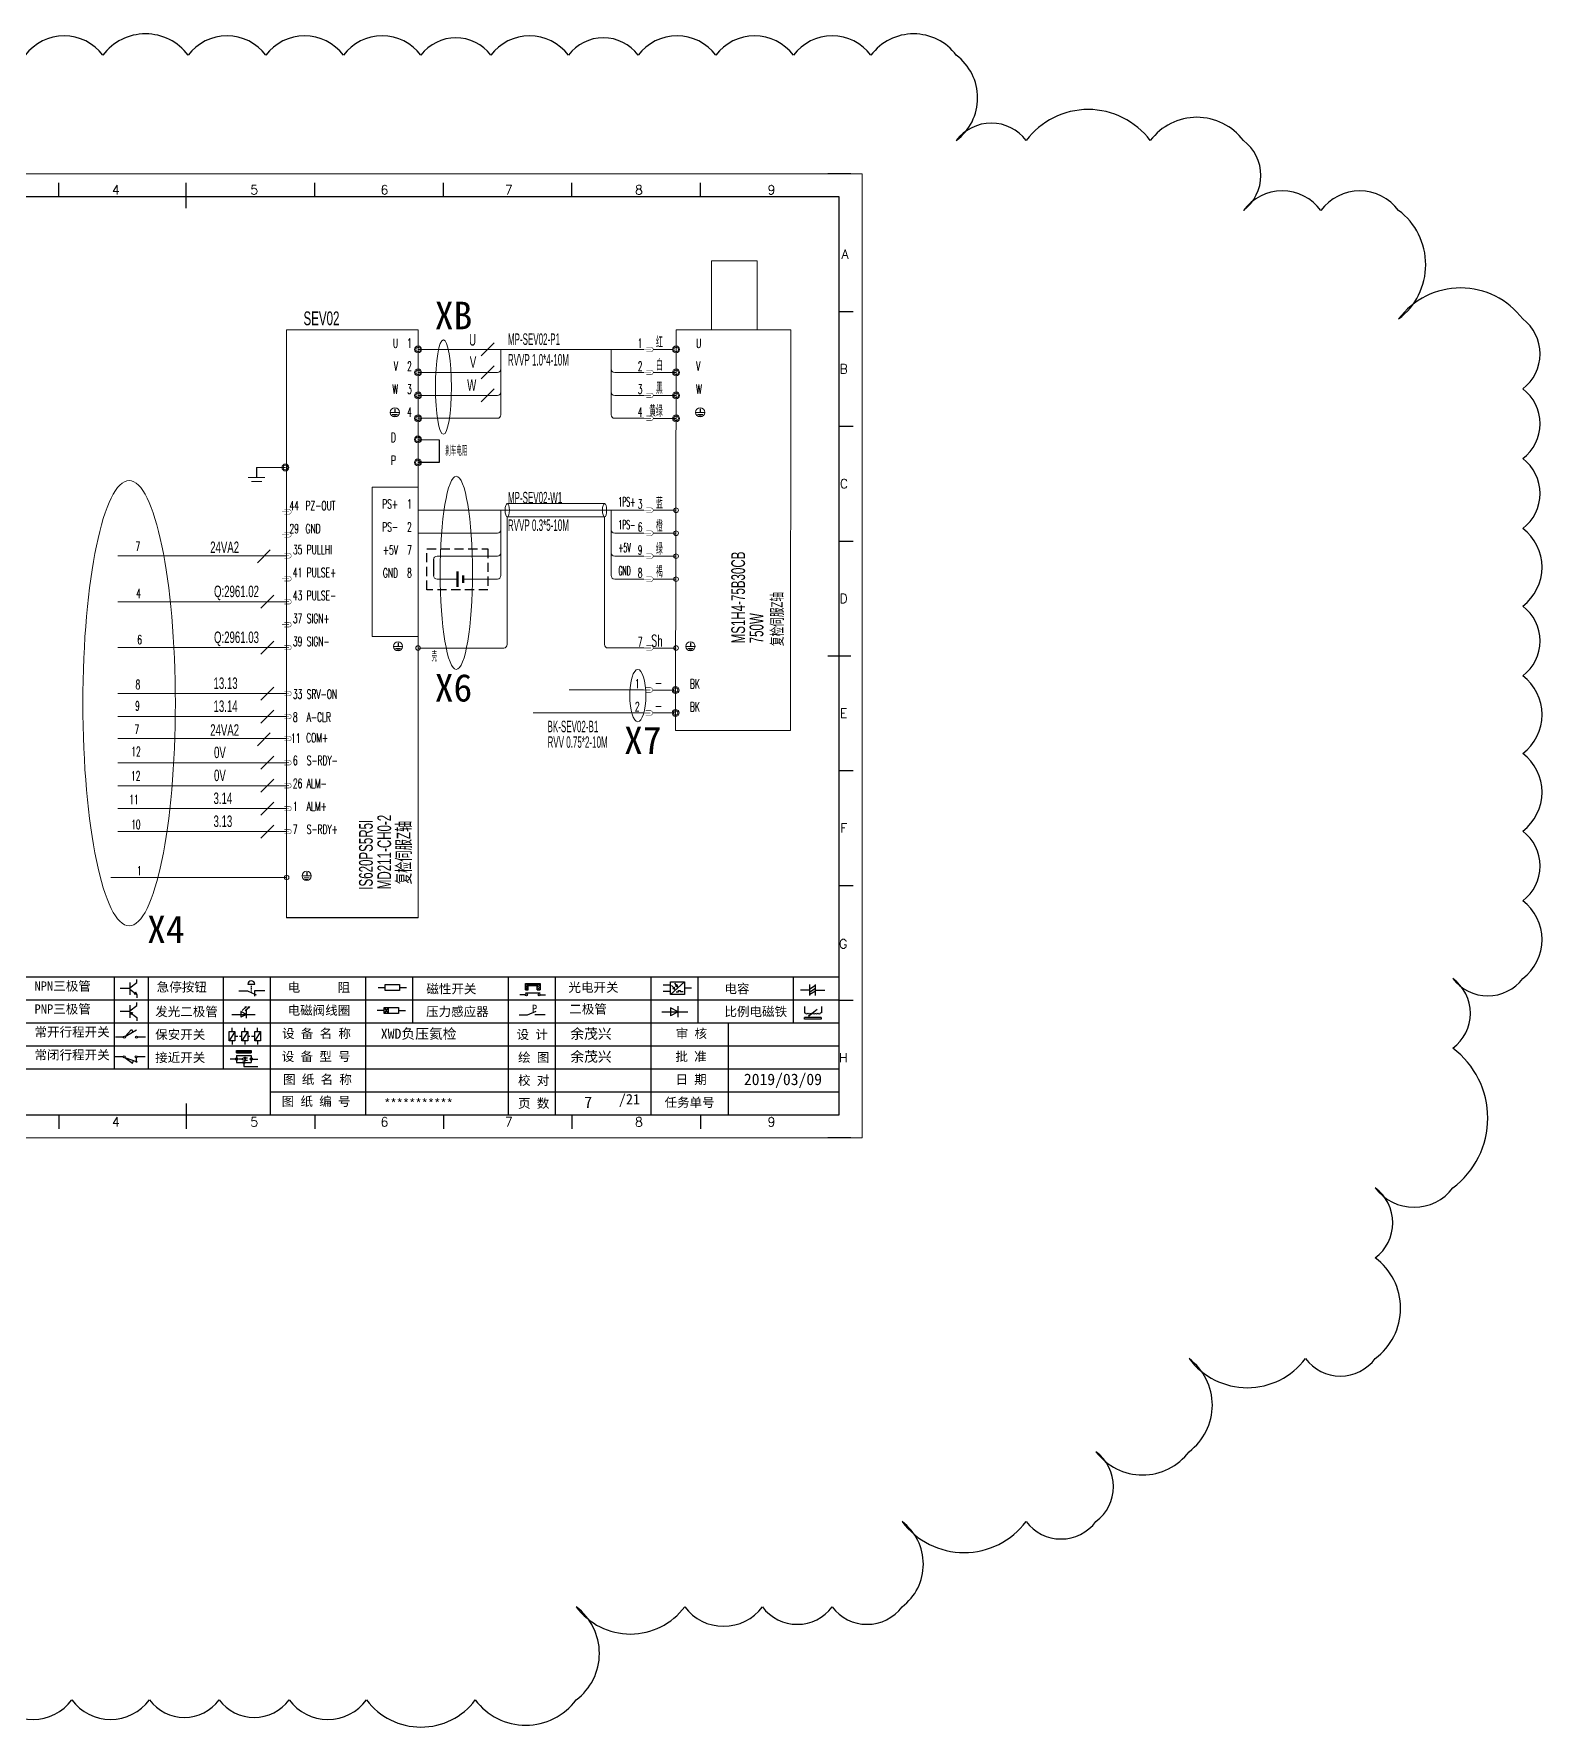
# Model space of a CAD drawing. Header units: millimetres. Extents: x -300 to 54435, y -106 to 60527.
# Drawn here: x 3381.3 to 3709.8, y -7.2 to 361.6 of the extents above; entities that cross this region are included whole.
import ezdxf
from ezdxf.enums import TextEntityAlignment as Align

# ---------------------------------------------------------------- set-up
doc = ezdxf.new("R2010")
doc.units = ezdxf.units.MM
doc.linetypes.add('DASHED', pattern=[0.75, 0.5, -0.25])
doc.layers.add('AE_BOR', color=1, linetype='Continuous')
doc.layers.add('Dimension', color=3, linetype='Continuous', lineweight=13)
doc.styles.get("Standard").update_dxf_attribs({"font": ''})
doc.styles.add('WD', font='romans.shx', dxfattribs={"width": 0.8, "bigfont": 'gbcbig.shx'})
doc.styles.add('样式 8', font='arial.ttf', dxfattribs={"width": 0.6, "height": 2.5})
doc.styles.add('汉字', font='')
doc.styles.get('Standard').set_extended_font_data('SimSun')
doc.styles.get('汉字').set_extended_font_data('新宋体')

# ---------------------------------------------------------------- blocks, each defined once
blk = doc.blocks.new('磁性开关')
at = {"linetype": 'ByBlock'}
h = blk.add_hatch(dxfattribs=at)
h.set_pattern_fill('ANSI31', color=256, scale=0.1, style=0)
h.paths.add_polyline_path([(-1910.88, -776.69), (-1910.88, -775.29), (-1907.69, -775.29), (-1907.69, -776.69), (-1908.31, -776.69), (-1908.31, -775.79), (-1910.25, -775.79), (-1910.25, -776.69)])
for p, q in [((-1910.91, -777.81), (-1912.09, -777.81)), ((-1910.88, -776.69), (-1910.88, -775.29)), ((-1910.88, -775.29), (-1907.69, -775.29)), ((-1910.88, -776.69), (-1910.25, -776.69)), ((-1910.88, -777.39), (-1907.69, -777.39)), ((-1910.25, -776.69), (-1910.25, -775.79)), ((-1910.25, -775.79), (-1908.31, -775.79)), ((-1908.31, -776.69), (-1908.31, -775.79)), ((-1908.31, -776.69), (-1907.69, -776.69)), ((-1907.69, -775.29), (-1907.69, -776.69)), ((-1907.66, -777.81), (-1906.48, -777.81))]:
    blk.add_line(p, q, dxfattribs=at)
for centre in [(-1910.68, -777.81), (-1907.88, -777.81)]:
    blk.add_circle(centre, 0.225, dxfattribs=at)
blk = doc.blocks.new('光电开关')
at = {"linetype": 'ByBlock'}
h = blk.add_hatch(dxfattribs=at)
h.set_pattern_fill('ANSI31', color=256, scale=0.01, style=0)
h.set_pattern_definition([(45, (0.172267, 0), (-0.0224506403, 0.0224506403), [])])
h.paths.add_polyline_path([(-1882.44, -776.34), (-1882.5, -775.91), (-1882.68, -776.07)])
h.paths.add_polyline_path([(-1882.86, -776.23), (-1882.44, -776.34), (-1882.68, -776.07)])
h.paths.add_polyline_path([(-1883.05, -776.88), (-1883.11, -776.45), (-1883.29, -776.61)])
h.paths.add_polyline_path([(-1883.47, -776.77), (-1883.05, -776.88), (-1883.29, -776.61)])
for p, q in [((-1884.01, -775.96), (-1885.56, -775.96)), ((-1884.01, -777.39), (-1885.56, -777.39)), ((-1880.91, -775.3), (-1884.01, -778.05)), ((-1883.75, -776.09), (-1883.05, -776.88)), ((-1883.11, -776.45), (-1883.47, -776.77)), ((-1883.05, -776.88), (-1883.47, -776.77)), ((-1883.14, -775.55), (-1882.44, -776.34)), ((-1883.05, -776.88), (-1883.11, -776.45)), ((-1882.5, -775.91), (-1882.86, -776.23)), ((-1882.44, -776.34), (-1882.86, -776.23)), ((-1882.78, -777.47), (-1882.23, -777.47)), ((-1882.44, -776.34), (-1882.5, -775.91)), ((-1882.23, -777.47), (-1882.23, -777.14)), ((-1882.23, -777.14), (-1881.78, -777.14)), ((-1881.78, -777.47), (-1881.78, -777.14)), ((-1881.23, -777.47), (-1881.78, -777.47)), ((-1879.37, -776.67), (-1880.91, -776.67))]:
    blk.add_line(p, q, dxfattribs=at)
blk.add_lwpolyline([(-1884.01, -775.3), (-1880.91, -775.3), (-1880.91, -778.05), (-1884.01, -778.05)], close=True, dxfattribs=at)
blk = doc.blocks.new('电磁阀线圈')
at = {"linetype": 'ByBlock'}
for p, q in [((-1854.61, -796.54), (-1856.17, -796.54)), ((-1854.61, -795.92), (-1853.75, -797.16)), ((-1853.75, -795.92), (-1854.61, -797.16)), ((-1853.75, -795.92), (-1853.75, -797.16)), ((-1851.53, -796.54), (-1849.97, -796.54))]:
    blk.add_line(p, q, dxfattribs=at)
blk.add_lwpolyline([(-1854.61, -795.92), (-1851.53, -795.92), (-1851.53, -797.16), (-1854.61, -797.16)], close=True, dxfattribs=at)
blk = doc.blocks.new('压力感应器')
at = {"linetype": 'ByBlock'}
for p, q in [((-1817.44, -777.73), (-1815.59, -777.73)), ((-1815.59, -777.73), (-1813.71, -776.93)), ((-1811.78, -777.73), (-1814.05, -777.73))]:
    blk.add_line(p, q, dxfattribs=at)
at = {"linetype": 'ByBlock', "insert": (-1814.65, -775.48), "char_height": 1.68, "width": 1.2242, "attachment_point": 1}
blk.add_mtext('{\\fNSimSun|b0|i0|c134|p49;P}', dxfattribs=at)
blk = doc.blocks.new('二极管')
at = {"linetype": 'ByBlock'}
for p, q in [((-1787.52, -776.77), (-1781.92, -776.77)), ((-1783.97, -776.77), (-1785.69, -775.9)), ((-1785.69, -775.9), (-1785.69, -777.65)), ((-1783.97, -776.77), (-1785.69, -777.65)), ((-1783.97, -777.99), (-1783.97, -775.56))]:
    blk.add_line(p, q, dxfattribs=at)
blk = doc.blocks.new('NPN三极管')
at = {"linetype": 'ByBlock'}
for p, q in [((-1785.73, -780.61), (-1785.73, -783.32)), ((-1785.73, -781.82), (-1784.15, -780.66)), ((-1784.15, -780.66), (-1784.15, -779.98)), ((-1785.73, -781.97), (-1787.81, -781.97)), ((-1785.73, -782.11), (-1784.15, -783.27)), ((-1784.41, -782.73), (-1784.74, -783.18)), ((-1784.15, -783.27), (-1784.74, -783.18)), ((-1784.15, -783.27), (-1784.41, -782.73)), ((-1784.15, -783.27), (-1784.15, -783.96))]:
    blk.add_line(p, q, dxfattribs=at)
blk = doc.blocks.new('PNP三极管')
at = {"linetype": 'ByBlock'}
for p, q in [((-1784.9, -785.38), (-1784.9, -788.09)), ((-1784.9, -786.59), (-1783.32, -785.43)), ((-1783.32, -785.43), (-1783.32, -784.75)), ((-1784.9, -786.74), (-1786.98, -786.74)), ((-1784.9, -786.88), (-1783.32, -788.04)), ((-1784.9, -786.88), (-1784.31, -786.97)), ((-1784.9, -786.88), (-1784.64, -787.42)), ((-1784.31, -786.97), (-1784.64, -787.42)), ((-1783.32, -788.04), (-1783.32, -788.73))]:
    blk.add_line(p, q, dxfattribs=at)
blk = doc.blocks.new('常开行程开关')
at = {"linetype": 'ByBlock'}
for p, q in [((-1786.29, -792.3), (-1788.01, -792.3)), ((-1785.89, -792.17), (-1784.52, -790.62)), ((-1785.89, -792.17), (-1783.43, -790.72)), ((-1784.52, -790.62), (-1784.19, -791.17)), ((-1781.48, -792.3), (-1783.21, -792.3))]:
    blk.add_line(p, q, dxfattribs=at)
for centre in [(-1786.07, -792.3), (-1783.42, -792.3)]:
    blk.add_circle(centre, 0.219, dxfattribs=at)
blk = doc.blocks.new('常闭行程开关')
at = {"linetype": 'ByBlock'}
for p, q in [((-1786.34, -796.62), (-1788.07, -796.62)), ((-1785.93, -796.72), (-1783.25, -797.7)), ((-1785.93, -796.72), (-1784.3, -798)), ((-1784.3, -798), (-1784.08, -797.4)), ((-1783.48, -796.84), (-1783.48, -797.85)), ((-1781.54, -796.62), (-1783.26, -796.62))]:
    blk.add_line(p, q, dxfattribs=at)
for centre in [(-1786.12, -796.62), (-1783.48, -796.62)]:
    blk.add_circle(centre, 0.219, dxfattribs=at)
blk = doc.blocks.new('电容')
at = {"linetype": 'ByBlock'}
for p, q in [((-1756.08, -781.77), (-1758.13, -781.77)), ((-1756.08, -782.99), (-1756.08, -780.56)), ((-1754.86, -780.79), (-1756.08, -781.55)), ((-1754.86, -781.44), (-1756.08, -782.2)), ((-1754.86, -782.99), (-1754.86, -780.56)), ((-1754.86, -781.77), (-1752.81, -781.77)), ((-1754.86, -781.99), (-1756.08, -782.75))]:
    blk.add_line(p, q, dxfattribs=at)
blk = doc.blocks.new('发光二极管')
at = {"linetype": 'ByBlock'}
for p, q in [((-1755.78, -785.92), (-1754.89, -785.14)), ((-1754.89, -785.14), (-1755.2, -785.22)), ((-1755.2, -785.22), (-1755.01, -785.43)), ((-1755.08, -785.92), (-1754.18, -785.14)), ((-1754.89, -785.14), (-1755.01, -785.43)), ((-1754.18, -785.14), (-1754.49, -785.22)), ((-1754.49, -785.22), (-1754.31, -785.43)), ((-1754.18, -785.14), (-1754.31, -785.43)), ((-1758.01, -786.77), (-1752.89, -786.77)), ((-1754.84, -786.77), (-1756.04, -786.16)), ((-1756.04, -786.16), (-1756.04, -787.39)), ((-1754.84, -786.77), (-1756.04, -787.39)), ((-1754.84, -787.63), (-1754.84, -785.92))]:
    blk.add_line(p, q, dxfattribs=at)
blk = doc.blocks.new('比例电磁阀')
at = {"linetype": 'ByBlock'}
for p, q in [((-1757.26, -775.38), (-1757.26, -776.71)), ((-1757.26, -776.71), (-1757.05, -776.71)), ((-1753.6, -777.73), (-1757.25, -777.73)), ((-1757.25, -778.13), (-1757.25, -777.73)), ((-1753.6, -778.13), (-1757.25, -778.13)), ((-1754.5, -775.98), (-1756.35, -777.44)), ((-1756.35, -777.44), (-1756.25, -777.25)), ((-1756.35, -777.44), (-1756.15, -777.38)), ((-1756.15, -777.38), (-1756.25, -777.25)), ((-1753.58, -776.71), (-1753.8, -776.71)), ((-1753.6, -777.73), (-1753.6, -778.13)), ((-1753.58, -775.38), (-1753.58, -776.71))]:
    blk.add_line(p, q, dxfattribs=at)
for centre in [(-1756.78, -776.71), (-1756.24, -776.71), (-1755.7, -776.71), (-1755.15, -776.71), (-1754.61, -776.71), (-1754.07, -776.71)]:
    blk.add_arc(centre, 0.271, 180, 0, dxfattribs=at)
blk = doc.blocks.new('保安开关')
at = {"linetype": 'ByBlock'}
for p, q in [((-1757.33, -790.79), (-1758.6, -792.81)), ((-1757.96, -790.79), (-1757.96, -789.97)), ((-1757.96, -792.81), (-1757.96, -793.62)), ((-1757.33, -791.8), (-1756.72, -791.8)), ((-1756.35, -791.8), (-1755.89, -791.8)), ((-1754.54, -790.79), (-1755.81, -792.81)), ((-1755.17, -790.79), (-1755.17, -789.97)), ((-1755.17, -792.81), (-1755.17, -793.62)), ((-1754.52, -791.8), (-1754.06, -791.8)), ((-1753.69, -791.8), (-1753.08, -791.8)), ((-1751.75, -790.79), (-1753.02, -792.81)), ((-1752.39, -790.79), (-1752.39, -789.97)), ((-1752.39, -792.81), (-1752.39, -793.62))]:
    blk.add_line(p, q, dxfattribs=at)
for points in [[(-1758.6, -790.79), (-1757.33, -790.79), (-1757.33, -792.81), (-1758.6, -792.81)], [(-1755.81, -790.79), (-1754.54, -790.79), (-1754.54, -792.81), (-1755.81, -792.81)], [(-1753.02, -790.79), (-1751.75, -790.79), (-1751.75, -792.81), (-1753.02, -792.81)]]:
    blk.add_lwpolyline(points, close=True, dxfattribs=at)
blk = doc.blocks.new('接近开关')
at = {"linetype": 'ByBlock'}
h = blk.add_hatch(dxfattribs=at)
h.set_pattern_fill('ANSI31', color=256, scale=0.01, style=0)
h.set_pattern_definition([(45, (-89.131516, -30.795668), (-0.0224506403, 0.0224506403), [])])
h.paths.add_polyline_path([(-1516.96, -1123.35), (-1516.96, -1122.85), (-1513.76, -1122.85), (-1513.76, -1123.35)])
for p, q in [((-1517.18, -1124.71), (-1518.36, -1124.71)), ((-1516.96, -1123.35), (-1516.96, -1122.85)), ((-1516.96, -1122.85), (-1513.76, -1122.85)), ((-1516.96, -1123.35), (-1513.76, -1123.35)), ((-1516.96, -1123.95), (-1513.76, -1123.95)), ((-1516.96, -1123.95), (-1516.96, -1125.47)), ((-1515.91, -1124.71), (-1516.45, -1124.71)), ((-1515.11, -1124.31), (-1515.91, -1124.71)), ((-1515.11, -1125.11), (-1515.91, -1124.71)), ((-1515.33, -1124.53), (-1515.17, -1124.53)), ((-1515.25, -1124.45), (-1515.25, -1124.61)), ((-1515.11, -1124.31), (-1515.11, -1125.11)), ((-1515.11, -1124.48), (-1514.58, -1124.48)), ((-1513.76, -1122.85), (-1513.76, -1123.35)), ((-1513.76, -1123.95), (-1513.76, -1125.47)), ((-1513.54, -1124.71), (-1512.36, -1124.71)), ((-1516.96, -1125.47), (-1513.76, -1125.47)), ((-1515.36, -1125.69), (-1515.36, -1126.36)), ((-1515.36, -1126.36), (-1512.36, -1126.36)), ((-1515.33, -1124.88), (-1515.17, -1124.88)), ((-1515.11, -1124.94), (-1514.58, -1124.94))]:
    blk.add_line(p, q, dxfattribs=at)
for centre in [(-1516.96, -1124.71), (-1513.76, -1124.71), (-1515.36, -1125.47)]:
    blk.add_circle(centre, 0.225, dxfattribs=at)
blk = doc.blocks.new('电阻')
at = {"linetype": 'ByBlock'}
for p, q in [((-3.09, 0), (-1.57, 0)), ((1.57, 0), (3.09, 0))]:
    blk.add_line(p, q, dxfattribs=at)
blk.add_lwpolyline([(-1.57, 0.63), (1.57, 0.63), (1.57, -0.63), (-1.57, -0.63)], close=True, dxfattribs=at)
blk = doc.blocks.new('急停按钮')
at = {"linetype": 'ByBlock'}
for p, q in [((-1.86, 0), (0, 0)), ((0, 0), (1.88, -0.81)), ((0.06, 1.45), (1.61, 1.45)), ((0.83, 1.45), (0.83, 1.24)), ((0.83, 1.07), (0.83, 0.85)), ((0.83, 0.68), (0.83, 0.47)), ((0.83, 0.29), (0.83, 0.08)), ((3.81, 0), (1.54, 0)), ((1.54, 0), (1.54, -1.15)), ((0.83, -0.09), (0.83, -0.24))]:
    blk.add_line(p, q, dxfattribs=at)
blk.add_arc((0.83, 1.45), 0.774, 0, 180)

msp = doc.modelspace()

# ---------------------------------------------------------------- linework, layer by layer
at = {"color": 7}
for p, q in [((3556.724, 326.132), (3269.724, 326.132)), ((3556.724, 126.132), (3556.724, 326.132)), ((3459.941, 279.946), (3459.941, 279.157)), ((3526.431, 279.946), (3526.431, 279.157)), ((3464.994, 273.269), (3469.579, 273.199)), ((3469.579, 273.199), (3469.579, 268.269)), ((3429.809, 267.157), (3429.809, 264.975)), ((3469.579, 268.269), (3464.994, 268.269)), ((3468.372, 247.1), (3468.372, 243.6)), ((3460.626, 228.981), (3460.626, 228.192)), ((3524.308, 228.981), (3524.308, 228.192)), ((3440.734, 178.997), (3440.734, 178.208)), ((3464.994, 169.061), (3436.366, 169.061)), ((3274.754, 126.132), (3554.254, 126.132)), ((3395.521, 126.132), (3455.471, 126.132)), ((3455.471, 126.132), (3524.256, 126.132))]:
    msp.add_line(p, q, dxfattribs=at)
at = {"color": 7, "lineweight": 0}
for p, q in [((3464.994, 292.866), (3514.191, 292.866)), ((3483.009, 278.616), (3483.009, 292.866)), ((3507.058, 278.616), (3507.058, 292.866)), ((3516.191, 292.866), (3520.433, 292.866)), ((3464.994, 287.866), (3482.259, 287.866)), ((3514.191, 287.866), (3507.808, 287.866)), ((3521.183, 287.866), (3516.191, 287.866)), ((3464.994, 282.866), (3482.259, 282.866)), ((3514.191, 282.866), (3507.808, 282.866)), ((3521.183, 282.862), (3516.191, 282.862)), ((3459.047, 279.15), (3460.836, 279.15)), ((3459.379, 278.721), (3460.503, 278.721)), ((3459.665, 278.375), (3460.238, 278.375)), ((3464.994, 277.866), (3482.259, 277.866)), ((3514.191, 277.866), (3507.808, 277.866)), ((3521.183, 277.858), (3516.191, 277.858)), ((3525.537, 279.15), (3527.326, 279.15)), ((3525.869, 278.721), (3526.993, 278.721)), ((3526.155, 278.375), (3526.728, 278.375)), ((3436.116, 267.157), (3429.809, 267.157)), ((3428.021, 264.962), (3431.598, 264.962)), ((3428.685, 264.104), (3430.933, 264.104)), ((3484.439, 259.314), (3505.6, 259.315)), ((3514.191, 257.85), (3464.994, 257.85)), ((3483.009, 243.6), (3483.009, 257.85)), ((3484.418, 256.384), (3505.6, 256.384)), ((3484.418, 256.384), (3484.418, 228.592)), ((3505.6, 256.384), (3505.6, 228.6)), ((3507.058, 243.6), (3507.058, 257.85)), ((3521.183, 257.846), (3516.191, 257.846)), ((3464.994, 252.85), (3482.259, 252.85)), ((3514.191, 252.85), (3507.808, 252.85)), ((3521.183, 252.842), (3516.191, 252.842)), ((3399.621, 247.925), (3436.366, 247.925)), ((3469.122, 247.85), (3482.259, 247.85)), ((3514.191, 247.85), (3507.808, 247.85)), ((3521.183, 247.842), (3516.191, 247.842)), ((3473.599, 242.85), (3469.122, 242.85)), ((3474.795, 242.85), (3482.259, 242.85)), ((3514.191, 242.85), (3507.808, 242.85)), ((3521.183, 242.842), (3516.191, 242.842)), ((3436.366, 237.925), (3399.621, 237.925)), ((3399.621, 227.925), (3436.366, 227.925)), ((3459.732, 228.185), (3461.52, 228.185)), ((3460.064, 227.756), (3461.188, 227.756)), ((3460.35, 227.409), (3460.923, 227.409)), ((3464.994, 227.842), (3483.668, 227.842)), ((3514.191, 227.85), (3506.35, 227.85)), ((3521.183, 227.842), (3516.191, 227.842)), ((3523.413, 228.185), (3525.202, 228.185)), ((3523.746, 227.756), (3524.87, 227.756)), ((3524.031, 227.409), (3524.604, 227.409)), ((3399.621, 217.925), (3436.366, 217.925)), ((3514.079, 218.698), (3497.899, 218.698)), ((3521.071, 218.694), (3516.079, 218.694)), ((3399.621, 212.921), (3436.366, 212.921)), ((3514.079, 213.698), (3490.06, 213.698)), ((3514.079, 213.698), (3492.162, 213.698)), ((3521.071, 213.69), (3516.079, 213.69)), ((3399.621, 208.126), (3436.366, 208.126)), ((3436.366, 202.858), (3399.621, 202.858)), ((3436.366, 197.854), (3399.621, 197.854)), ((3436.366, 192.866), (3399.621, 192.866)), ((3436.366, 187.862), (3399.621, 187.862)), ((3436.366, 177.858), (3398.057, 177.858)), ((3441.628, 178.201), (3439.84, 178.201)), ((3441.296, 177.772), (3440.172, 177.772)), ((3441.011, 177.425), (3440.437, 177.425))]:
    msp.add_line(p, q, dxfattribs=at)
at = {"color": 7, "linetype": 'ByBlock'}
for p, q in [((3556.724, 156.132), (3269.724, 156.132)), ((3556.724, 151.132), (3269.724, 151.132)), ((3556.724, 146.132), (3269.724, 146.132)), ((3556.724, 141.132), (3269.724, 141.132)), ((3556.724, 136.132), (3269.724, 136.132)), ((3556.724, 131.132), (3432.748, 131.132))]:
    msp.add_line(p, q, dxfattribs=at)
at = {"color": 7, "lineweight": -2}
for p, q in [((3398.84, 156.132), (3398.84, 136.132)), ((3406.2, 156.132), (3406.2, 136.132)), ((3422.51, 156.132), (3422.51, 136.132)), ((3432.748, 156.132), (3432.748, 126.217)), ((3453.558, 156.132), (3453.558, 146.132)), ((3463.796, 156.132), (3463.796, 146.132)), ((3484.606, 156.132), (3484.606, 146.132)), ((3494.844, 156.132), (3494.844, 146.132)), ((3515.654, 156.132), (3515.654, 146.132)), ((3525.892, 156.132), (3525.892, 146.132)), ((3546.702, 156.132), (3546.702, 146.132)), ((3453.558, 146.132), (3453.558, 126.217)), ((3484.606, 146.132), (3484.606, 126.132)), ((3494.844, 146.132), (3494.844, 126.132)), ((3515.654, 146.132), (3515.654, 126.132)), ((3532.507, 146.132), (3532.507, 126.132))]:
    msp.add_line(p, q, dxfattribs=at)
at = {"color": 7, "ltscale": 2}
for p, q in [((3556.724, 126.132), (3556.724, 147.578)), ((3524.256, 126.132), (3554.254, 126.132)), ((3524.256, 126.132), (3556.724, 126.132))]:
    msp.add_line(p, q, dxfattribs=at)
at = {"color": 7, "lineweight": 9, "ltscale": 0.1}
for p, q in [((3366.059, 126.132), (3395.521, 126.132)), ((3394.164, 126.132), (3394.164, 126.132)), ((3394.164, 126.132), (3394.164, 126.132)), ((3394.164, 126.132), (3394.164, 126.132)), ((3394.164, 126.132), (3394.164, 126.132))]:
    msp.add_line(p, q, dxfattribs=at)
msp.add_lwpolyline([(3372.687, -1.275, 0.5), (3389.584, -1.275, 0.5), (3406.482, -1.275, 0.5), (3421.69, -1.275, 0.5), (3436.898, -1.275, 0.5), (3453.795, -1.275, 0.5), (3477.452, -1.275, 0.5), (3499.419, -1.275, 0.5), (3499.419, 19.002, 0.5), (3523.075, 19.002, 0.5), (3539.973, 19.002, 0.5), (3555.181, 19.002, 0.5), (3570.388, 19.002, 0.5), (3570.388, 37.589, 0.5), (3597.425, 37.589, 0.5), (3612.632, 37.589, 0.5), (3612.632, 52.797, 0.5), (3632.909, 52.797, 0.5), (3632.909, 73.074, 0.5), (3658.256, 73.074, 0.5), (3673.464, 73.074, 0.5), (3673.464, 95.041, 0.5), (3673.464, 110.249, 0.5), (3690.361, 110.249, 0.5), (3690.361, 140.664, 0.5), (3690.361, 155.872, 0.5), (3705.569, 155.872, 0.5), (3705.569, 172.77, 0.5), (3705.569, 187.977, 0.5), (3705.569, 204.875, 0.5), (3705.569, 221.773, 0.5), (3705.569, 236.98, 0.5), (3705.569, 253.878, 0.5), (3705.569, 269.086, 0.5), (3705.569, 284.294, 0.5), (3705.569, 299.501, 0.5), (3678.533, 299.501, 0.5), (3678.533, 323.158, 0.5), (3661.635, 323.158, 0.5), (3644.738, 323.158, 0.5), (3644.738, 338.366, 0.5), (3624.461, 338.366, 0.5), (3597.425, 338.366, 0.5), (3582.217, 338.366, 0.5), (3582.217, 356.953, 0.5), (3563.629, 356.953, 0.5), (3546.732, 356.953, 0.5), (3529.834, 356.953, 0.5), (3512.937, 356.953, 0.5), (3497.729, 356.953, 0.5), (3480.831, 356.953, 0.5), (3465.623, 356.953, 0.5), (3448.726, 356.953, 0.5), (3431.828, 356.953, 0.5), (3414.931, 356.953, 0.5), (3396.343, 356.953, 0.5), (3379.446, 356.953, 0.5)], format="xyb")
at = {"color": 7, "lineweight": 0}
for points in [[(3528.864, 312.149), (3538.864, 312.149), (3538.864, 297.149), (3528.864, 297.149)], [(3521.183, 297.149), (3546.183, 297.149), (3546.066, 209.897), (3521.066, 209.897)], [(3464.994, 262.85), (3454.994, 262.85), (3454.994, 230.35), (3464.994, 230.35)]]:
    msp.add_lwpolyline(points, close=True, dxfattribs=at)
msp.add_lwpolyline([(3436.366, 169.061), (3436.366, 297.149), (3464.994, 297.149), (3464.994, 169.061)], dxfattribs=at)
at = {"color": 7, "lineweight": 0, "const_width": 0.1, "flags": 128}
for points in [[(3515.691, 292.866), (3514.191, 292.866)], [(3515.691, 287.866), (3514.191, 287.866)], [(3515.691, 282.866), (3514.191, 282.866)], [(3515.691, 277.866), (3514.191, 277.866)], [(3436.866, 257.5), (3435.366, 257.5)], [(3515.691, 257.85), (3514.191, 257.85)], [(3436.866, 252.5), (3435.366, 252.5)], [(3515.691, 252.85), (3514.191, 252.85)], [(3436.866, 247.925), (3435.366, 247.925)], [(3515.691, 247.85), (3514.191, 247.85)], [(3436.866, 242.925), (3435.366, 242.925)], [(3515.691, 242.85), (3514.191, 242.85)], [(3436.866, 237.925), (3435.366, 237.925)], [(3436.866, 232.925), (3435.366, 232.925)], [(3436.866, 227.925), (3435.366, 227.925)], [(3515.691, 227.85), (3514.191, 227.85)], [(3436.866, 217.925), (3435.366, 217.925)], [(3515.579, 218.698), (3514.079, 218.698)], [(3436.866, 212.921), (3435.366, 212.921)], [(3515.579, 213.698), (3514.079, 213.698)], [(3436.866, 208.126), (3435.366, 208.126)], [(3436.866, 202.858), (3435.366, 202.858)], [(3436.866, 197.854), (3435.366, 197.854)], [(3436.866, 192.866), (3435.366, 192.866)], [(3436.866, 187.862), (3435.366, 187.862)]]:
    msp.add_lwpolyline(points, dxfattribs=at)
for points in [[(3514.691, 293.366), (3515.691, 293.366, -1), (3515.691, 292.366), (3514.691, 292.366)], [(3514.691, 288.366), (3515.691, 288.366, -1), (3515.691, 287.366), (3514.691, 287.366)], [(3514.691, 283.366), (3515.691, 283.366, -1), (3515.691, 282.366), (3514.691, 282.366)], [(3514.691, 278.366), (3515.691, 278.366, -1), (3515.691, 277.366), (3514.691, 277.366)], [(3514.691, 258.35), (3515.691, 258.35, -1), (3515.691, 257.35), (3514.691, 257.35)], [(3435.866, 258), (3436.866, 258, -1), (3436.866, 257), (3435.866, 257)], [(3435.866, 253), (3436.866, 253, -1), (3436.866, 252), (3435.866, 252)], [(3514.691, 253.35), (3515.691, 253.35, -1), (3515.691, 252.35), (3514.691, 252.35)], [(3435.866, 248.425), (3436.866, 248.425, -1), (3436.866, 247.425), (3435.866, 247.425)], [(3514.691, 248.35), (3515.691, 248.35, -1), (3515.691, 247.35), (3514.691, 247.35)], [(3435.866, 243.425), (3436.866, 243.425, -1), (3436.866, 242.425), (3435.866, 242.425)], [(3514.691, 243.35), (3515.691, 243.35, -1), (3515.691, 242.35), (3514.691, 242.35)], [(3435.866, 238.425), (3436.866, 238.425, -1), (3436.866, 237.425), (3435.866, 237.425)], [(3435.866, 233.425), (3436.866, 233.425, -1), (3436.866, 232.425), (3435.866, 232.425)], [(3435.866, 228.425), (3436.866, 228.425, -1), (3436.866, 227.425), (3435.866, 227.425)], [(3514.691, 228.35), (3515.691, 228.35, -1), (3515.691, 227.35), (3514.691, 227.35)], [(3435.866, 218.425), (3436.866, 218.425, -1), (3436.866, 217.425), (3435.866, 217.425)], [(3514.579, 219.198), (3515.579, 219.198, -1), (3515.579, 218.198), (3514.579, 218.198)], [(3514.579, 214.198), (3515.579, 214.198, -1), (3515.579, 213.198), (3514.579, 213.198)], [(3435.866, 213.421), (3436.866, 213.421, -1), (3436.866, 212.421), (3435.866, 212.421)], [(3435.866, 208.626), (3436.866, 208.626, -1), (3436.866, 207.626), (3435.866, 207.626)], [(3435.866, 203.358), (3436.866, 203.358, -1), (3436.866, 202.358), (3435.866, 202.358)], [(3435.866, 198.354), (3436.866, 198.354, -1), (3436.866, 197.354), (3435.866, 197.354)], [(3435.866, 193.366), (3436.866, 193.366, -1), (3436.866, 192.366), (3435.866, 192.366)], [(3435.866, 188.362), (3436.866, 188.362, -1), (3436.866, 187.362), (3435.866, 187.362)]]:
    msp.add_lwpolyline(points, format="xyb", dxfattribs=at)
at = {"color": 7, "linetype": 'DASHED', "ltscale": 4}
msp.add_lwpolyline([(3466.912, 249.412), (3480.198, 249.412), (3480.198, 240.513), (3466.912, 240.513)], close=True, dxfattribs=at)
at = {"color": 7}
for points in [[(3473.599, 244.548, 0.5, 0.5, 0), (3473.599, 241.152, 2, 2, 0)], [(3474.795, 243.699, 0.5, 0.5, 0), (3474.795, 242.001, 2, 2, 0)]]:
    msp.add_lwpolyline(points, format="xyseb", dxfattribs=at)
at = {"color": 7, "lineweight": 0}
for centre, radius in [((3464.994, 292.866), 0.75), ((3464.994, 292.866), 0.5), ((3521.183, 292.866), 0.75), ((3521.183, 292.866), 0.5), ((3464.994, 287.866), 0.75), ((3464.994, 287.866), 0.5), ((3521.183, 287.866), 0.75), ((3521.183, 287.866), 0.5), ((3464.994, 282.866), 0.75), ((3464.994, 282.866), 0.5), ((3521.183, 282.862), 0.75), ((3521.183, 282.862), 0.5), ((3459.941, 279.157), 1), ((3464.994, 277.866), 0.75), ((3464.994, 277.866), 0.5), ((3521.183, 277.858), 0.75), ((3521.183, 277.858), 0.5), ((3526.431, 279.157), 1), ((3464.96, 273.269), 0.75), ((3464.96, 273.269), 0.5), ((3436.116, 267.157), 0.75), ((3436.116, 267.157), 0.5), ((3464.96, 268.269), 0.75), ((3464.96, 268.269), 0.5), ((3521.183, 257.846), 0.5), ((3521.183, 252.842), 0.5), ((3521.183, 247.842), 0.5), ((3521.183, 242.842), 0.5), ((3460.626, 228.192), 1), ((3524.308, 228.192), 1), ((3464.994, 227.842), 0.5), ((3521.183, 227.842), 0.5), ((3521.071, 218.694), 0.75), ((3521.071, 218.694), 0.5), ((3521.071, 213.69), 0.75), ((3521.071, 213.69), 0.5), ((3436.366, 177.858), 0.5), ((3440.734, 178.208), 1)]:
    msp.add_circle(centre, radius, dxfattribs=at)
for centre, start, end in [((3482.259, 288.616), 270, 0), ((3507.808, 288.616), 180, 270), ((3482.259, 283.616), 270, 0), ((3507.808, 283.616), 180, 270), ((3482.259, 278.616), 270, 0), ((3507.808, 278.616), 180, 270), ((3482.259, 253.6), 270, 0), ((3507.808, 253.6), 180, 270), ((3469.122, 247.1), 90, 180), ((3482.259, 248.6), 270, 0), ((3507.808, 248.6), 180, 270), ((3469.122, 243.6), 180, 270), ((3482.259, 243.6), 270, 0), ((3507.808, 243.6), 180, 270), ((3483.668, 228.592), 270, 0), ((3506.35, 228.6), 180, 270)]:
    msp.add_arc(centre, 0.75, start, end, dxfattribs=at)
at = {"color": 0, "lineweight": 0, "extrusion": (0, 0, -1)}
for centre, major_axis, ratio in [((3470.513, 284.669), (0, 10.282), 0.1705919), ((3473.321, 244.213), (0, 21.025), 0.1677687)]:
    msp.add_ellipse(centre, major_axis=major_axis, ratio=ratio, dxfattribs=at)
at = {"color": 0, "lineweight": 0}
for centre, major_axis, ratio in [((3402.065, 215.822), (0, 48.495), 0.2077159), ((3512.848, 217.471), (0, -5.698), 0.307805)]:
    msp.add_ellipse(centre, major_axis=major_axis, ratio=ratio, dxfattribs=at)
at = {"color": 7, "lineweight": 0}
msp.add_ellipse((3484.418, 257.85), major_axis=(0, 1.465), ratio=0.3169375, dxfattribs=at)
at = {"color": 7, "lineweight": 0, "extrusion": (0, 0, -1)}
msp.add_ellipse((3505.6, 257.85), major_axis=(0, 1.465), ratio=0.3169375, dxfattribs=at)
at = {"layer": 'AE_BOR', "color": 7, "lineweight": 15}
for p, q in [((3264.721, 331.132), (3561.721, 331.132)), ((3561.721, 331.132), (3561.721, 121.132)), ((3561.721, 121.132), (3264.721, 121.132))]:
    msp.add_line(p, q, dxfattribs=at)
at = {"layer": 'AE_BOR', "color": 7}
for p, q in [((3386.754, 326.132), (3386.754, 329.132)), ((3414.504, 326.132), (3414.504, 329.132)), ((3442.504, 326.132), (3442.504, 329.132)), ((3470.504, 326.132), (3470.504, 329.132)), ((3498.504, 326.132), (3498.504, 329.132)), ((3526.504, 326.132), (3526.504, 329.132)), ((3556.724, 301.132), (3559.724, 301.132)), ((3556.724, 276.132), (3559.724, 276.132)), ((3556.724, 251.132), (3559.724, 251.132)), ((3556.724, 201.132), (3559.724, 201.132)), ((3556.724, 176.132), (3559.724, 176.132)), ((3556.724, 151.132), (3559.724, 151.132)), ((3386.754, 126.132), (3386.754, 123.132)), ((3414.504, 126.132), (3414.504, 123.132)), ((3442.504, 126.132), (3442.504, 123.132)), ((3470.504, 126.132), (3470.504, 123.132)), ((3498.504, 126.132), (3498.504, 123.132)), ((3526.504, 126.132), (3526.504, 123.132))]:
    msp.add_line(p, q, dxfattribs=at)
at = {"layer": 'AE_BOR', "color": 7, "lineweight": 30}
for p, q in [((3414.504, 323.632), (3414.504, 328.632)), ((3559.254, 331.132), (3554.254, 331.132)), ((3554.224, 226.132), (3559.224, 226.132)), ((3414.504, 128.632), (3414.504, 123.632)), ((3414.504, 126.132), (3414.504, 123.632)), ((3559.254, 121.132), (3554.254, 121.132))]:
    msp.add_line(p, q, dxfattribs=at)
at = {"layer": 'Dimension', "color": 7, "lineweight": 0}
for p, q in [((3478.734, 291.451), (3481.562, 294.28)), ((3478.734, 286.451), (3481.562, 289.28)), ((3478.734, 281.451), (3481.562, 284.28)), ((3429.988, 246.368), (3432.816, 249.196)), ((3430.759, 236.511), (3433.587, 239.339)), ((3430.759, 226.511), (3433.587, 229.339)), ((3430.759, 216.511), (3433.587, 219.339)), ((3430.759, 211.507), (3433.587, 214.335)), ((3429.988, 206.569), (3432.816, 209.397)), ((3430.759, 201.444), (3433.587, 204.272)), ((3430.759, 196.44), (3433.587, 199.268)), ((3430.759, 191.451), (3433.587, 194.28)), ((3430.759, 186.447), (3433.587, 189.276))]:
    msp.add_line(p, q, dxfattribs=at)

# ---------------------------------------------------------------- block references
at = {"color": 7, "linetype": 'ByBlock'}
for name, p in [('NPN三极管', (5187.918, 935.635)), ('光电开关', (5403.946, 930.401)), ('磁性开关', (5399.25, 930.092)), ('电容', (5306.413, 935.113)), ('PNP三极管', (5187.093, 935.406)), ('发光二极管', (5182.436, 934.824)), ('电磁阀线圈', (5312.246, 945.429)), ('压力感应器', (5304.445, 925.648)), ('二极管', (5305.633, 925.406)), ('比例电磁阀', (5306.413, 925.113)), ('常开行程开关', (5187.093, 935.406)), ('保安开关', (5182.436, 935.113)), ('接近开关', (4942.437, 1263.03)), ('常闭行程开关', (5187.093, 935.406))]:
    msp.add_blockref(name, p, dxfattribs=at)
at = {"color": 7}
for name, p in [('急停按钮', (3427.836, 153.148)), ('电阻', (3459.377, 153.908))]:
    msp.add_blockref(name, p, dxfattribs=at)

# ---------------------------------------------------------------- texts
at = {"color": 0}
for s, p in [('XB', (3468.629, 297.267)), ('X6', (3468.629, 216.182)), ('X7', (3509.852, 204.728)), ('X4', (3405.984, 163.556))]:
    msp.add_text(s, height=6, dxfattribs=at).set_placement(p)
at = {"color": 7, "lineweight": 0, "style": 'WD', "width": 0.6}
for s, height, p in [('U', 2, (3460.626, 293.216)), ('1', 2, (3463.626, 293.224)), ('红', 2.5, (3518.295, 293.216)), ('V', 2, (3460.626, 288.216)), ('2', 2, (3463.626, 288.224)), ('白', 2.5, (3518.295, 288.216)), ('W', 2, (3460.626, 283.216)), ('3', 2, (3463.626, 283.22)), ('黑', 2.5, (3518.295, 283.212)), ('黄绿', 2.5, (3518.295, 278.212)), ('4', 2, (3463.626, 278.216)), ('D', 2, (3460.185, 272.709)), ('P', 2, (3460.185, 267.709)), ('PS+', 2, (3460.626, 258.2)), ('1', 2, (3463.626, 258.2)), ('蓝', 2.5, (3518.295, 258.196)), ('PS-', 2, (3460.626, 253.2)), ('2', 2, (3463.626, 253.2)), ('橙', 2.5, (3518.295, 253.196)), ('7', 2, (3404.447, 248.983)), ('绿', 2.5, (3518.295, 248.196)), ('+5V', 2, (3460.626, 248.2)), ('7', 2, (3463.626, 248.2)), ('GND', 2, (3460.626, 243.196)), ('8', 2, (3463.626, 243.196)), ('褐', 2.5, (3518.295, 243.196)), ('4', 2, (3404.639, 238.726)), ('6', 2, (3404.864, 228.658)), ('Sh', 2.5, (3518.295, 228.196)), ('壳', 2, (3469.129, 224.914)), ('8', 2, (3404.491, 218.884)), ('1', 2, (3513.246, 219.082)), ('-', 2.5, (3518.183, 219.044)), ('9', 2, (3404.392, 214.247)), ('2', 2, (3513.246, 214.082)), ('-', 2.5, (3518.183, 214.044)), ('7', 2, (3404.253, 209.123)), ('12', 2, (3404.583, 204.304)), ('12', 2, (3404.526, 198.987)), ('11', 2, (3404.129, 193.861)), ('10', 2, (3404.562, 188.42)), ('1', 2, (3404.784, 178.345))]:
    msp.add_text(s, height=height, dxfattribs=at).set_placement(p, align=Align.RIGHT)
at = {"color": 7, "lineweight": 0}
for s, height, style, width, p in [('1', 2, 'WD', 0.6, (3512.83, 293.224)), ('U', 2, 'WD', 0.6, (3525.551, 293.216)), ('2', 2, 'WD', 0.6, (3512.83, 288.224)), ('V', 2, 'WD', 0.6, (3525.551, 288.216)), ('3', 2, 'WD', 0.6, (3512.83, 283.22)), ('W', 2, 'WD', 0.6, (3525.551, 283.212)), ('4', 2, 'WD', 0.6, (3512.83, 278.216)), ('刹车电阻', 2, 'WD', 0.6, (3470.915, 269.72)), ('44', 2, 'WD', 0.6, (3436.984, 257.85)), ('PZ-OUT', 2, 'WD', 0.6, (3440.484, 257.85)), ('1PS+', 2, 'WD', 0.4, (3508.628, 258.696)), ('3', 2, 'WD', 0.6, (3512.83, 258.204)), ('29', 2, 'WD', 0.6, (3436.984, 252.85)), ('GND', 2, 'WD', 0.6, (3440.484, 252.85)), ('1PS-', 2, 'WD', 0.4, (3508.628, 253.696)), ('6', 2, 'WD', 0.6, (3512.83, 253.2)), ('35', 2, 'WD', 0.6, (3437.734, 248.275)), ('PULLHI', 2, 'WD', 0.6, (3440.734, 248.275)), ('+5V', 2, 'WD', 0.4, (3508.628, 248.696)), ('9', 2, 'WD', 0.6, (3512.83, 248.2)), ('41', 2, 'WD', 0.6, (3437.734, 243.275)), ('PULSE+', 2, 'WD', 0.6, (3440.734, 243.275)), ('GND', 2, 'WD', 0.4, (3508.628, 243.696)), ('8', 2, 'WD', 0.6, (3512.83, 243.2)), ('43', 2, 'WD', 0.6, (3437.734, 238.275)), ('PULSE-', 2, 'WD', 0.6, (3440.734, 238.275)), ('37', 2, 'WD', 0.6, (3437.734, 233.275)), ('SIGN+', 2, 'WD', 0.6, (3440.734, 233.275)), ('39', 2, 'WD', 0.6, (3437.734, 228.275)), ('SIGN-', 2, 'WD', 0.6, (3440.734, 228.275)), ('7', 2, 'WD', 0.6, (3512.83, 228.2)), ('13.13', 2.5, '样式 8', 0.6, (3420.448, 218.925)), ('33', 2, 'WD', 0.6, (3437.734, 216.787)), ('SRV-ON ', 2, 'WD', 0.6, (3440.734, 216.787)), ('BK', 2, 'WD', 0.6, (3524.204, 219.044)), ('13.14', 2.5, '样式 8', 0.6, (3420.448, 213.921)), ('BK', 2, 'WD', 0.6, (3524.204, 214.04)), ('8', 2, 'WD', 0.6, (3437.734, 211.783)), ('A-CLR ', 2, 'WD', 0.6, (3440.734, 211.783)), ('11', 2, 'WD', 0.6, (3437.328, 207.199)), ('COM+', 2, 'WD', 0.6, (3440.623, 207.309)), ('6', 2, 'WD', 0.6, (3437.734, 202.352)), ('S-RDY-', 2, 'WD', 0.6, (3440.734, 202.352)), ('26', 2, 'WD', 0.6, (3437.734, 197.348)), ('ALM- ', 2, 'WD', 0.6, (3440.734, 197.348)), ('1', 2, 'WD', 0.6, (3437.734, 192.36)), ('ALM+', 2, 'WD', 0.6, (3440.734, 192.36)), ('7', 2, 'WD', 0.6, (3437.734, 187.356)), ('S-RDY+', 2, 'WD', 0.6, (3440.734, 187.356))]:
    msp.add_text(s, height=height, dxfattribs=dict(at, style=style, width=width)).set_placement(p)
msp.add_text('7', height=2.5).set_placement((3501.188, 127.644))
at = {"color": 7, "char_height": 2, "attachment_point": 1, "style": '汉字'}
for s, insert in [('{\\fKaiTi_GB2312|b0|i0|c134|p49;NPN三极管}', (3381.454, 155.224)), ('{\\fKaiTi_GB2312|b0|i0|c134|p49;急停按钮}', (3408.076, 155.012)), ('{\\fKaiTi_GB2312|b0|i0|c134|p49;电      阻}', (3436.582, 154.939)), ('{\\fKaiTi_GB2312|b0|i0|c134|p49;磁性开关}', (3466.793, 154.603)), ('{\\fKaiTi_GB2312|b0|i0|c134|p49;光电开关}', (3497.744, 154.941)), ('{\\fKaiTi_GB2312|b0|i0|c134|p49;电容}', (3531.719, 154.653)), ('{\\fKaiTi_GB2312|b0|i0|c134|p49;PNP三极管}', (3381.454, 150.224)), ('{\\fKaiTi_GB2312|b0|i0|c134|p49;发光二极管}', (3407.743, 149.653)), ('{\\fKaiTi_GB2312|b0|i0|c134|p49;电磁阀线圈}', (3436.582, 149.939)), ('{\\fKaiTi_GB2312|b0|i0|c134|p49;压力感应器}', (3466.74, 149.663)), ('{\\fKaiTi_GB2312|b0|i0|c134|p49;二极管}', (3497.925, 150.224)), ('{\\fKaiTi_GB2312|b0|i0|c134|p49;比例电磁铁}', (3531.719, 149.653)), ('{\\fKaiTi_GB2312|b0|i0|c134|p49;常开行程开关}', (3381.454, 145.224)), ('{\\fKaiTi_GB2312|b0|i0|c134|p49;保安开关}', (3407.743, 144.653)), ('{\\fKaiTi_GB2312|b0|i0|c134|p0;设 备 名 称}', (3435.375, 144.888)), ('{\\fKaiTi_GB2312|b0|i0|c134|p0;设 计}', (3486.442, 144.672)), ('{\\fKaiTi_GB2312|b0|i0|c134|p0;审 核}', (3521.11, 144.881)), ('{\\fKaiTi_GB2312|b0|i0|c134|p49;常闭行程开关}', (3381.454, 140.224)), ('{\\fKaiTi_GB2312|b0|i0|c134|p0;设 备 型 号}', (3435.301, 139.888)), ('{\\fKaiTi_GB2312|b0|i0|c134|p0;批 准}', (3521.04, 139.881)), ('{\\fKaiTi_GB2312|b0|i0|c134|p49;接近开关}', (3407.743, 139.653)), ('{\\fKaiTi_GB2312|b0|i0|c134|p0;绘 图}', (3486.771, 139.672)), ('{\\fKaiTi_GB2312|b0|i0|c134|p0;图 纸 名 称}', (3435.584, 134.888)), ('{\\fKaiTi_GB2312|b0|i0|c134|p0;校 对}', (3486.771, 134.672)), ('{\\fKaiTi_GB2312|b0|i0|c134|p0;日 期}', (3521.04, 134.881)), ('{\\fKaiTi_GB2312|b0|i0|c134|p0;图 纸 编 号}', (3435.286, 130.104)), ('{\\fKaiTi_GB2312|b0|i0|c134|p0;页 数}', (3486.771, 129.672)), ('{\\fKaiTi_GB2312|b0|i0|c134|p0;任务单号}', (3518.664, 129.881))]:
    msp.add_mtext(s, dxfattribs=dict(at, insert=insert))
at = {"color": 7, "char_height": 2.2, "attachment_point": 1}
for s, insert, width in [('{\\fKaiTi_GB2312|b0|i0|c134|p49;XWD负压氦检}', (3456.868, 144.931), 26.57668), ('余茂兴', (3498.154, 144.931), 15.31746), ('余茂兴', (3498.154, 139.931), 15.31746)]:
    msp.add_mtext(s, dxfattribs=dict(at, insert=insert, width=width))
at = {"insert": (3535.948, 135.146), "char_height": 2.5, "attachment_point": 1}
msp.add_mtext_dynamic_manual_height_columns('2019/03/09', width=15.27785, gutter_width=12.5, heights=[0], dxfattribs=at)
at = {"color": 7, "lineweight": -2, "insert": (3465.082, 128.632), "char_height": 2, "width": 31.04816, "attachment_point": 5}
msp.add_mtext('{\\C256;***********}', dxfattribs=at)
at = {"color": 7, "linetype": 'ByBlock', "lineweight": -2, "insert": (3507.357, 129.293), "char_height": 4.26888, "width": 20.81025, "attachment_point": 5}
msp.add_mtext('  {\\H0.53119x; /21}', dxfattribs=at)
at = {"layer": 'AE_BOR', "color": 7, "style": 'WD'}
for s, p in [('4', (3399.167, 326.632)), ('5', (3429.316, 326.632)), ('6', (3457.661, 326.632)), ('7', (3484.759, 326.632)), ('8', (3513.088, 326.632)), ('9', (3541.953, 326.632)), ('4', (3399.167, 123.632)), ('5', (3429.316, 123.632)), ('6', (3457.661, 123.632)), ('7', (3484.759, 123.632)), ('8', (3513.088, 123.632)), ('9', (3541.953, 123.632))]:
    msp.add_text(s, height=2, dxfattribs=at).set_placement(p, align=Align.CENTER)
for s, p in [('A', (3558.748, 313.632)), ('B', (3558.558, 288.632)), ('C', (3558.653, 263.632)), ('D', (3558.558, 238.632)), ('E', (3558.462, 213.632)), ('F', (3558.462, 188.632)), ('F', (3558.462, 188.632)), ('G', (3558.462, 163.413)), ('H', (3558.558, 138.632))]:
    msp.add_text(s, height=2, dxfattribs=at).set_placement(p, align=Align.MIDDLE_RIGHT)
at = {"layer": 'Dimension', "color": 7, "lineweight": 0, "style": '样式 8'}
for s, height, width, p in [('SEV02', 3, 0.6, (3440.04, 298.149)), ('MP-SEV02-P1', 2.5, 0.5, (3484.554, 293.866)), ('MP-SEV02-W1', 2.5, 0.5, (3484.554, 259.35)), ('24VA2', 2.5, 0.6, (3419.722, 248.53)), ('Q:2961.02', 2.5, 0.6, (3420.554, 238.925)), ('Q:2961.03', 2.5, 0.6, (3420.554, 228.925)), ('24VA2', 2.5, 0.6, (3419.722, 208.731)), ('BK-SEV02-B1', 2.5, 0.5, (3493.183, 209.499)), ('0V', 2.5, 0.6, (3420.554, 203.858)), ('0V', 2.5, 0.6, (3420.554, 198.854)), ('3.14', 2.5, 0.6, (3420.448, 193.866)), ('3.13', 2.5, 0.6, (3420.448, 188.862))]:
    msp.add_text(s, height=height, dxfattribs=dict(at, width=width)).set_placement(p)
at = {"layer": 'Dimension', "color": 7, "lineweight": 0, "style": '样式 8', "width": 0.6}
for s, p in [('U', (3477.622, 293.705)), ('V', (3477.664, 288.866)), ('W', (3477.664, 283.866))]:
    msp.add_text(s, height=2.5, dxfattribs=at).set_placement(p, align=Align.RIGHT)
at = {"layer": 'Dimension', "color": 7, "lineweight": 0, "style": '样式 8', "width": 0.5}
for s, p in [('RVVP 1.0*4-10M', (3484.554, 291.866)), ('RVVP 0.3*5-10M', (3484.554, 255.85)), ('RVV 0.75*2-10M', (3493.183, 208.6))]:
    msp.add_text(s, height=2.5, dxfattribs=at).set_placement(p, align=Align.TOP_LEFT)
at = {"layer": 'Dimension', "color": 7, "lineweight": 0, "style": '样式 8', "width": 0.6}
for s, height, p in [('MS1H4-75B30CB', 3, (3536.2, 228.857)), ('复检伺服Z轴', 2.5, (3544.397, 228.265)), ('750W', 3, (3540.2, 228.857)), ('IS620PS5R5I', 3, (3455.128, 175.195)), ('MD211-CH0-2', 3, (3459.128, 175.311)), ('复检伺服Z轴', 3, (3463.326, 176.402))]:
    msp.add_text(s, height=height, rotation=90, dxfattribs=at).set_placement(p)

doc.saveas('drawing.dxf')
